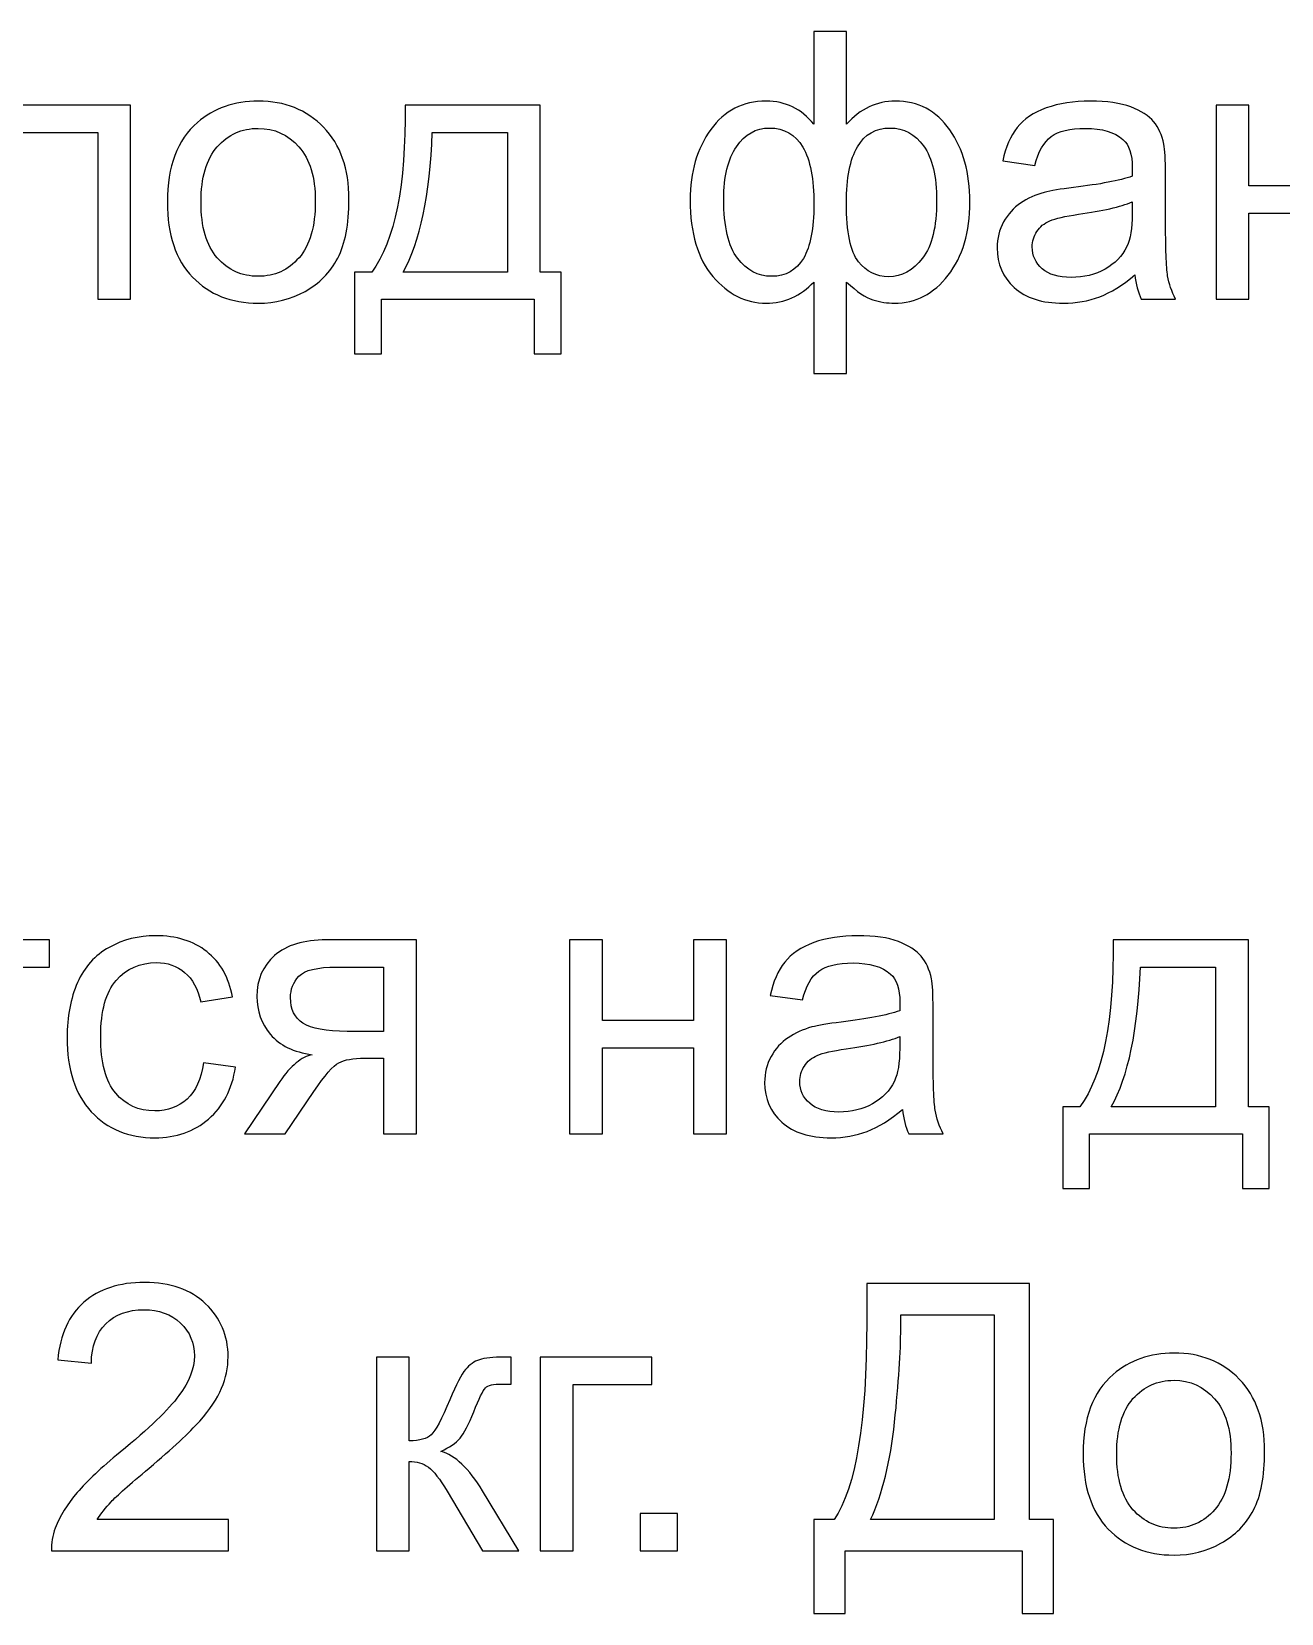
# Model space of a CAD drawing. Header units: centimetres. Extents: x 259 to 610, y 357 to 1252.
# Drawn here: x 322.54 to 334.34, y 1016.9 to 1031.84 of the extents above; entities that cross this region are included whole.
import ezdxf

# ---------------------------------------------------------------- set-up
doc = ezdxf.new("R2010")
doc.units = ezdxf.units.CM
doc.header["$MEASUREMENT"] = 0
doc.layers.add('layer 1', color=7, linetype='Continuous')

msp = doc.modelspace()

# ---------------------------------------------------------------- linework, layer by layer
at = {"layer": 'layer 1', "color": 250}
for points, knots in [([(329.92309, 1031.83703), (329.92309, 1031.83703), (330.23353, 1031.83703), (330.23353, 1031.83703), (330.23353, 1031.83703), (330.23353, 1031.83703), (330.23353, 1030.96215), (330.23353, 1030.96215), (330.23353, 1030.96215), (330.29762, 1031.03564), (330.36818, 1031.09032), (330.4452, 1031.12678), (330.4452, 1031.12678), (330.52163, 1031.16264), (330.60454, 1031.18087), (330.69273, 1031.18087), (330.69273, 1031.18087), (330.9091, 1031.18087), (331.08079, 1031.09032), (331.20779, 1030.90982), (331.20779, 1030.90982), (331.3342, 1030.72931), (331.3977, 1030.50236), (331.3977, 1030.22837), (331.3977, 1030.22837), (331.3977, 1029.94262), (331.32949, 1029.71214), (331.19309, 1029.53634), (331.19309, 1029.53634), (331.05668, 1029.36054), (330.88676, 1029.27234), (330.68391, 1029.27234), (330.68391, 1029.27234), (330.61747, 1029.27234), (330.54986, 1029.28293), (330.48106, 1029.30351), (330.48106, 1029.30351), (330.41227, 1029.32409), (330.32996, 1029.38053), (330.23353, 1029.47225), (330.23353, 1029.47225), (330.23353, 1029.47225), (330.23353, 1028.60912), (330.23353, 1028.60912), (330.23353, 1028.60912), (330.23353, 1028.60912), (329.92309, 1028.60912), (329.92309, 1028.60912), (329.92309, 1028.60912), (329.92309, 1028.60912), (329.92309, 1029.47225), (329.92309, 1029.47225), (329.92309, 1029.47225), (329.86135, 1029.40581), (329.79256, 1029.35584), (329.7173, 1029.32232), (329.7173, 1029.32232), (329.64204, 1029.28881), (329.5609, 1029.27234), (329.4733, 1029.27234), (329.4733, 1029.27234), (329.28162, 1029.27234), (329.11405, 1029.35642), (328.97059, 1029.52399), (328.97059, 1029.52399), (328.82713, 1029.69215), (328.7554, 1029.93263), (328.7554, 1030.24542), (328.7554, 1030.24542), (328.7554, 1030.51059), (328.82007, 1030.73225), (328.95001, 1030.91158), (328.95001, 1030.91158), (329.07995, 1031.09091), (329.25399, 1031.18087), (329.4733, 1031.18087), (329.4733, 1031.18087), (329.56561, 1031.18087), (329.64851, 1031.16264), (329.72318, 1031.12678), (329.72318, 1031.12678), (329.79785, 1031.09032), (329.86429, 1031.03564), (329.92309, 1030.96215), (329.92309, 1030.96215), (329.92309, 1030.96215), (329.92309, 1031.83703), (329.92309, 1031.83703)], [0, 0, 0, 0, 0.04347826, 0.04347826, 0.04347826, 0.04347826, 0.08695652, 0.08695652, 0.08695652, 0.08695652, 0.13043478, 0.13043478, 0.13043478, 0.13043478, 0.17391304, 0.17391304, 0.17391304, 0.17391304, 0.2173913, 0.2173913, 0.2173913, 0.2173913, 0.26086957, 0.26086957, 0.26086957, 0.26086957, 0.30434783, 0.30434783, 0.30434783, 0.30434783, 0.34782609, 0.34782609, 0.34782609, 0.34782609, 0.39130435, 0.39130435, 0.39130435, 0.39130435, 0.43478261, 0.43478261, 0.43478261, 0.43478261, 0.47826087, 0.47826087, 0.47826087, 0.47826087, 0.52173913, 0.52173913, 0.52173913, 0.52173913, 0.56521739, 0.56521739, 0.56521739, 0.56521739, 0.60869565, 0.60869565, 0.60869565, 0.60869565, 0.65217391, 0.65217391, 0.65217391, 0.65217391, 0.69565217, 0.69565217, 0.69565217, 0.69565217, 0.73913043, 0.73913043, 0.73913043, 0.73913043, 0.7826087, 0.7826087, 0.7826087, 0.7826087, 0.82608696, 0.82608696, 0.82608696, 0.82608696, 0.86956522, 0.86956522, 0.86956522, 0.86956522, 0.91304348, 0.91304348, 0.91304348, 0.91304348, 1, 1, 1, 1]), ([(322.02441, 1031.14206), (322.02441, 1031.14206), (323.4708, 1031.14206), (323.4708, 1031.14206), (323.4708, 1031.14206), (323.4708, 1031.14206), (323.4708, 1029.31115), (323.4708, 1029.31115), (323.4708, 1029.31115), (323.4708, 1029.31115), (323.16035, 1029.31115), (323.16035, 1029.31115), (323.16035, 1029.31115), (323.16035, 1029.31115), (323.16035, 1030.88454), (323.16035, 1030.88454), (323.16035, 1030.88454), (323.16035, 1030.88454), (322.33486, 1030.88454), (322.33486, 1030.88454), (322.33486, 1030.88454), (322.33486, 1030.88454), (322.33486, 1029.31115), (322.33486, 1029.31115), (322.33486, 1029.31115), (322.33486, 1029.31115), (322.02441, 1029.31115), (322.02441, 1029.31115), (322.02441, 1029.31115), (322.02441, 1029.31115), (322.02441, 1031.14206), (322.02441, 1031.14206)], [0, 0, 0, 0, 0.11111111, 0.11111111, 0.11111111, 0.11111111, 0.22222222, 0.22222222, 0.22222222, 0.22222222, 0.33333333, 0.33333333, 0.33333333, 0.33333333, 0.44444444, 0.44444444, 0.44444444, 0.44444444, 0.55555556, 0.55555556, 0.55555556, 0.55555556, 0.66666667, 0.66666667, 0.66666667, 0.66666667, 0.77777778, 0.77777778, 0.77777778, 0.77777778, 1, 1, 1, 1]), ([(323.81829, 1030.22661), (323.81829, 1030.56468), (323.91236, 1030.81516), (324.1011, 1030.97802), (324.1011, 1030.97802), (324.25808, 1031.11325), (324.45035, 1031.18087), (324.67671, 1031.18087), (324.67671, 1031.18087), (324.92777, 1031.18087), (325.13356, 1031.09855), (325.29348, 1030.93392), (325.29348, 1030.93392), (325.45282, 1030.76988), (325.53278, 1030.54234), (325.53278, 1030.25248), (325.53278, 1030.25248), (325.53278, 1030.01729), (325.4975, 1029.83267), (325.42695, 1029.69803), (325.42695, 1029.69803), (325.35639, 1029.56339), (325.2535, 1029.45873), (325.11827, 1029.38406), (325.11827, 1029.38406), (324.98363, 1029.30939), (324.83605, 1029.27234), (324.67671, 1029.27234), (324.67671, 1029.27234), (324.42036, 1029.27234), (324.2134, 1029.35407), (324.05523, 1029.51811), (324.05523, 1029.51811), (323.89707, 1029.68215), (323.81829, 1029.91851), (323.81829, 1030.22661)], [0, 0, 0, 0, 0.1, 0.1, 0.1, 0.1, 0.2, 0.2, 0.2, 0.2, 0.3, 0.3, 0.3, 0.3, 0.4, 0.4, 0.4, 0.4, 0.5, 0.5, 0.5, 0.5, 0.6, 0.6, 0.6, 0.6, 0.7, 0.7, 0.7, 0.7, 0.8, 0.8, 0.8, 0.8, 1, 1, 1, 1]), ([(326.06254, 1031.14206), (326.06254, 1031.14206), (327.33959, 1031.14206), (327.33959, 1031.14206), (327.33959, 1031.14206), (327.33959, 1031.14206), (327.33959, 1029.56515), (327.33959, 1029.56515), (327.33959, 1029.56515), (327.33959, 1029.56515), (327.53715, 1029.56515), (327.53715, 1029.56515), (327.53715, 1029.56515), (327.53715, 1029.56515), (327.53715, 1028.79257), (327.53715, 1028.79257), (327.53715, 1028.79257), (327.53715, 1028.79257), (327.28315, 1028.79257), (327.28315, 1028.79257), (327.28315, 1028.79257), (327.28315, 1028.79257), (327.28315, 1029.31115), (327.28315, 1029.31115), (327.28315, 1029.31115), (327.28315, 1029.31115), (325.84029, 1029.31115), (325.84029, 1029.31115), (325.84029, 1029.31115), (325.84029, 1029.31115), (325.84029, 1028.79257), (325.84029, 1028.79257), (325.84029, 1028.79257), (325.84029, 1028.79257), (325.58629, 1028.79257), (325.58629, 1028.79257), (325.58629, 1028.79257), (325.58629, 1028.79257), (325.58629, 1029.56515), (325.58629, 1029.56515), (325.58629, 1029.56515), (325.58629, 1029.56515), (325.74857, 1029.56515), (325.74857, 1029.56515), (325.74857, 1029.56515), (325.96729, 1029.86207), (326.07195, 1030.38771), (326.06254, 1031.14206)], [0, 0, 0, 0, 0.07692308, 0.07692308, 0.07692308, 0.07692308, 0.15384615, 0.15384615, 0.15384615, 0.15384615, 0.23076923, 0.23076923, 0.23076923, 0.23076923, 0.30769231, 0.30769231, 0.30769231, 0.30769231, 0.38461538, 0.38461538, 0.38461538, 0.38461538, 0.46153846, 0.46153846, 0.46153846, 0.46153846, 0.53846154, 0.53846154, 0.53846154, 0.53846154, 0.61538462, 0.61538462, 0.61538462, 0.61538462, 0.69230769, 0.69230769, 0.69230769, 0.69230769, 0.76923077, 0.76923077, 0.76923077, 0.76923077, 0.84615385, 0.84615385, 0.84615385, 0.84615385, 1, 1, 1, 1]), ([(332.95639, 1029.54046), (332.84115, 1029.44227), (332.73002, 1029.37347), (332.6236, 1029.3329), (332.6236, 1029.3329), (332.51718, 1029.29234), (332.40311, 1029.27234), (332.28082, 1029.27234), (332.28082, 1029.27234), (332.07974, 1029.27234), (331.9251, 1029.32115), (331.81692, 1029.41933), (331.81692, 1029.41933), (331.70873, 1029.51694), (331.65464, 1029.64217), (331.65464, 1029.79445), (331.65464, 1029.79445), (331.65464, 1029.88382), (331.67522, 1029.96555), (331.71579, 1030.03963), (331.71579, 1030.03963), (331.75695, 1030.11372), (331.81045, 1030.17251), (331.8763, 1030.2172), (331.8763, 1030.2172), (331.94274, 1030.26188), (332.01682, 1030.29599), (332.09973, 1030.31892), (332.09973, 1030.31892), (332.16087, 1030.33479), (332.25318, 1030.35008), (332.37607, 1030.36537), (332.37607, 1030.36537), (332.62654, 1030.39476), (332.81175, 1030.43063), (332.92993, 1030.47179), (332.92993, 1030.47179), (332.9311, 1030.51412), (332.93169, 1030.54117), (332.93169, 1030.55234), (332.93169, 1030.55234), (332.93169, 1030.67816), (332.90229, 1030.76694), (332.8435, 1030.81868), (332.8435, 1030.81868), (332.76412, 1030.88865), (332.64594, 1030.92334), (332.48955, 1030.92334), (332.48955, 1030.92334), (332.34314, 1030.92334), (332.23496, 1030.89747), (332.16558, 1030.84632), (332.16558, 1030.84632), (332.09561, 1030.79517), (332.04446, 1030.70462), (332.01094, 1030.57409), (332.01094, 1030.57409), (332.01094, 1030.57409), (331.70756, 1030.61642), (331.70756, 1030.61642), (331.70756, 1030.61642), (331.73519, 1030.74636), (331.78046, 1030.85161), (331.84396, 1030.93157), (331.84396, 1030.93157), (331.90746, 1031.01154), (331.99919, 1031.07268), (332.11913, 1031.11619), (332.11913, 1031.11619), (332.23849, 1031.15911), (332.37783, 1031.18087), (332.53541, 1031.18087), (332.53541, 1031.18087), (332.6918, 1031.18087), (332.81939, 1031.16264), (332.91758, 1031.1256), (332.91758, 1031.1256), (333.01518, 1031.08856), (333.0875, 1031.0427), (333.13336, 1030.98684), (333.13336, 1030.98684), (333.17922, 1030.93098), (333.21156, 1030.86043), (333.23038, 1030.77517), (333.23038, 1030.77517), (333.24037, 1030.72226), (333.24566, 1030.62701), (333.24566, 1030.49001), (333.24566, 1030.49001), (333.24566, 1030.49001), (333.24566, 1030.07844), (333.24566, 1030.07844), (333.24566, 1030.07844), (333.24566, 1029.79093), (333.25213, 1029.60925), (333.26507, 1029.53222), (333.26507, 1029.53222), (333.27741, 1029.4552), (333.30328, 1029.38171), (333.34091, 1029.31115), (333.34091, 1029.31115), (333.34091, 1029.31115), (333.01636, 1029.31115), (333.01636, 1029.31115), (333.01636, 1029.31115), (332.9852, 1029.37641), (332.96521, 1029.45285), (332.95639, 1029.54046)], [0, 0, 0, 0, 0.03571429, 0.03571429, 0.03571429, 0.03571429, 0.07142857, 0.07142857, 0.07142857, 0.07142857, 0.10714286, 0.10714286, 0.10714286, 0.10714286, 0.14285714, 0.14285714, 0.14285714, 0.14285714, 0.17857143, 0.17857143, 0.17857143, 0.17857143, 0.21428571, 0.21428571, 0.21428571, 0.21428571, 0.25, 0.25, 0.25, 0.25, 0.28571429, 0.28571429, 0.28571429, 0.28571429, 0.32142857, 0.32142857, 0.32142857, 0.32142857, 0.35714286, 0.35714286, 0.35714286, 0.35714286, 0.39285714, 0.39285714, 0.39285714, 0.39285714, 0.42857143, 0.42857143, 0.42857143, 0.42857143, 0.46428571, 0.46428571, 0.46428571, 0.46428571, 0.5, 0.5, 0.5, 0.5, 0.53571429, 0.53571429, 0.53571429, 0.53571429, 0.57142857, 0.57142857, 0.57142857, 0.57142857, 0.60714286, 0.60714286, 0.60714286, 0.60714286, 0.64285714, 0.64285714, 0.64285714, 0.64285714, 0.67857143, 0.67857143, 0.67857143, 0.67857143, 0.71428571, 0.71428571, 0.71428571, 0.71428571, 0.75, 0.75, 0.75, 0.75, 0.78571429, 0.78571429, 0.78571429, 0.78571429, 0.82142857, 0.82142857, 0.82142857, 0.82142857, 0.85714286, 0.85714286, 0.85714286, 0.85714286, 0.89285714, 0.89285714, 0.89285714, 0.89285714, 0.92857143, 0.92857143, 0.92857143, 0.92857143, 1, 1, 1, 1]), ([(333.7225, 1031.14206), (333.7225, 1031.14206), (334.03295, 1031.14206), (334.03295, 1031.14206), (334.03295, 1031.14206), (334.03295, 1031.14206), (334.03295, 1030.38006), (334.03295, 1030.38006), (334.03295, 1030.38006), (334.03295, 1030.38006), (334.89372, 1030.38006), (334.89372, 1030.38006), (334.89372, 1030.38006), (334.89372, 1030.38006), (334.89372, 1031.14206), (334.89372, 1031.14206), (334.89372, 1031.14206), (334.89372, 1031.14206), (335.20417, 1031.14206), (335.20417, 1031.14206), (335.20417, 1031.14206), (335.20417, 1031.14206), (335.20417, 1029.31115), (335.20417, 1029.31115), (335.20417, 1029.31115), (335.20417, 1029.31115), (334.89372, 1029.31115), (334.89372, 1029.31115), (334.89372, 1029.31115), (334.89372, 1029.31115), (334.89372, 1030.12254), (334.89372, 1030.12254), (334.89372, 1030.12254), (334.89372, 1030.12254), (334.03295, 1030.12254), (334.03295, 1030.12254), (334.03295, 1030.12254), (334.03295, 1030.12254), (334.03295, 1029.31115), (334.03295, 1029.31115), (334.03295, 1029.31115), (334.03295, 1029.31115), (333.7225, 1029.31115), (333.7225, 1029.31115), (333.7225, 1029.31115), (333.7225, 1029.31115), (333.7225, 1031.14206), (333.7225, 1031.14206)], [0, 0, 0, 0, 0.07692308, 0.07692308, 0.07692308, 0.07692308, 0.15384615, 0.15384615, 0.15384615, 0.15384615, 0.23076923, 0.23076923, 0.23076923, 0.23076923, 0.30769231, 0.30769231, 0.30769231, 0.30769231, 0.38461538, 0.38461538, 0.38461538, 0.38461538, 0.46153846, 0.46153846, 0.46153846, 0.46153846, 0.53846154, 0.53846154, 0.53846154, 0.53846154, 0.61538462, 0.61538462, 0.61538462, 0.61538462, 0.69230769, 0.69230769, 0.69230769, 0.69230769, 0.76923077, 0.76923077, 0.76923077, 0.76923077, 0.84615385, 0.84615385, 0.84615385, 0.84615385, 1, 1, 1, 1]), ([(324.13579, 1030.22602), (324.13579, 1029.99201), (324.18694, 1029.8168), (324.28924, 1029.70097), (324.28924, 1029.70097), (324.39214, 1029.58455), (324.5209, 1029.52634), (324.67671, 1029.52634), (324.67671, 1029.52634), (324.83076, 1029.52634), (324.95893, 1029.58455), (325.06183, 1029.70156), (325.06183, 1029.70156), (325.16413, 1029.81856), (325.21528, 1029.99671), (325.21528, 1030.23601), (325.21528, 1030.23601), (325.21528, 1030.46179), (325.16354, 1030.63289), (325.06065, 1030.74872), (325.06065, 1030.74872), (324.95776, 1030.86513), (324.82958, 1030.92334), (324.67671, 1030.92334), (324.67671, 1030.92334), (324.5209, 1030.92334), (324.39214, 1030.86572), (324.28924, 1030.74989), (324.28924, 1030.74989), (324.18694, 1030.63406), (324.13579, 1030.45944), (324.13579, 1030.22602)], [0, 0, 0, 0, 0.11111111, 0.11111111, 0.11111111, 0.11111111, 0.22222222, 0.22222222, 0.22222222, 0.22222222, 0.33333333, 0.33333333, 0.33333333, 0.33333333, 0.44444444, 0.44444444, 0.44444444, 0.44444444, 0.55555556, 0.55555556, 0.55555556, 0.55555556, 0.66666667, 0.66666667, 0.66666667, 0.66666667, 0.77777778, 0.77777778, 0.77777778, 0.77777778, 1, 1, 1, 1]), ([(329.0729, 1030.25424), (329.0729, 1029.99613), (329.11641, 1029.81033), (329.20284, 1029.69685), (329.20284, 1029.69685), (329.28927, 1029.58338), (329.39628, 1029.52634), (329.52445, 1029.52634), (329.52445, 1029.52634), (329.65851, 1029.52634), (329.75905, 1029.58279), (329.82549, 1029.69568), (329.82549, 1029.69568), (329.89134, 1029.80857), (329.92485, 1029.97849), (329.92485, 1030.20426), (329.92485, 1030.20426), (329.92485, 1030.44533), (329.89016, 1030.62583), (329.8202, 1030.74636), (329.8202, 1030.74636), (329.75023, 1030.8669), (329.64498, 1030.92687), (329.50387, 1030.92687), (329.50387, 1030.92687), (329.37687, 1030.92687), (329.27339, 1030.86807), (329.19284, 1030.75048), (329.19284, 1030.75048), (329.11288, 1030.63289), (329.0729, 1030.46767), (329.0729, 1030.25424)], [0, 0, 0, 0, 0.11111111, 0.11111111, 0.11111111, 0.11111111, 0.22222222, 0.22222222, 0.22222222, 0.22222222, 0.33333333, 0.33333333, 0.33333333, 0.33333333, 0.44444444, 0.44444444, 0.44444444, 0.44444444, 0.55555556, 0.55555556, 0.55555556, 0.55555556, 0.66666667, 0.66666667, 0.66666667, 0.66666667, 0.77777778, 0.77777778, 0.77777778, 0.77777778, 1, 1, 1, 1]), ([(330.23177, 1030.21896), (330.23177, 1029.9438), (330.2694, 1029.75918), (330.34525, 1029.66451), (330.34525, 1029.66451), (330.4205, 1029.56985), (330.51517, 1029.52282), (330.62864, 1029.52282), (330.62864, 1029.52282), (330.75447, 1029.52282), (330.86206, 1029.58102), (330.95085, 1029.69744), (330.95085, 1029.69744), (331.03963, 1029.81327), (331.08373, 1029.99436), (331.08373, 1030.23954), (331.08373, 1030.23954), (331.08373, 1030.47061), (331.04257, 1030.64347), (330.96084, 1030.75695), (330.96084, 1030.75695), (330.87912, 1030.87042), (330.77387, 1030.92687), (330.64569, 1030.92687), (330.64569, 1030.92687), (330.50811, 1030.92687), (330.40522, 1030.86807), (330.33584, 1030.74989), (330.33584, 1030.74989), (330.26646, 1030.63171), (330.23177, 1030.45474), (330.23177, 1030.21896)], [0, 0, 0, 0, 0.11111111, 0.11111111, 0.11111111, 0.11111111, 0.22222222, 0.22222222, 0.22222222, 0.22222222, 0.33333333, 0.33333333, 0.33333333, 0.33333333, 0.44444444, 0.44444444, 0.44444444, 0.44444444, 0.55555556, 0.55555556, 0.55555556, 0.55555556, 0.66666667, 0.66666667, 0.66666667, 0.66666667, 0.77777778, 0.77777778, 0.77777778, 0.77777778, 1, 1, 1, 1]), ([(326.32007, 1030.88454), (326.29714, 1030.29011), (326.20541, 1029.85031), (326.0449, 1029.56515), (326.0449, 1029.56515), (326.0449, 1029.56515), (327.02915, 1029.56515), (327.02915, 1029.56515), (327.02915, 1029.56515), (327.02915, 1029.56515), (327.02915, 1030.88454), (327.02915, 1030.88454), (327.02915, 1030.88454), (327.02915, 1030.88454), (326.32007, 1030.88454), (326.32007, 1030.88454)], [0, 0, 0, 0, 0.2, 0.2, 0.2, 0.2, 0.4, 0.4, 0.4, 0.4, 0.6, 0.6, 0.6, 0.6, 1, 1, 1, 1]), ([(332.93169, 1030.22837), (332.8188, 1030.18251), (332.64947, 1030.1437), (332.42369, 1030.11195), (332.42369, 1030.11195), (332.29552, 1030.09373), (332.20497, 1030.07315), (332.15206, 1030.05022), (332.15206, 1030.05022), (332.09914, 1030.02729), (332.05857, 1029.99377), (332.02976, 1029.95026), (332.02976, 1029.95026), (332.00095, 1029.90617), (331.98625, 1029.85737), (331.98625, 1029.80327), (331.98625, 1029.80327), (331.98625, 1029.72155), (332.01741, 1029.65276), (332.08032, 1029.59808), (332.08032, 1029.59808), (332.14324, 1029.54339), (332.23496, 1029.51576), (332.35549, 1029.51576), (332.35549, 1029.51576), (332.47485, 1029.51576), (332.58127, 1029.54163), (332.67475, 1029.59396), (332.67475, 1029.59396), (332.76765, 1029.6457), (332.83644, 1029.71684), (332.87995, 1029.8068), (332.87995, 1029.8068), (332.91347, 1029.87677), (332.92993, 1029.97966), (332.92993, 1030.11548), (332.92993, 1030.11548), (332.92993, 1030.11548), (332.93169, 1030.22837), (332.93169, 1030.22837)], [0, 0, 0, 0, 0.09090909, 0.09090909, 0.09090909, 0.09090909, 0.18181818, 0.18181818, 0.18181818, 0.18181818, 0.27272727, 0.27272727, 0.27272727, 0.27272727, 0.36363636, 0.36363636, 0.36363636, 0.36363636, 0.45454545, 0.45454545, 0.45454545, 0.45454545, 0.54545455, 0.54545455, 0.54545455, 0.54545455, 0.63636364, 0.63636364, 0.63636364, 0.63636364, 0.72727273, 0.72727273, 0.72727273, 0.72727273, 0.81818182, 0.81818182, 0.81818182, 0.81818182, 1, 1, 1, 1]), ([(324.15872, 1022.09921), (324.15872, 1022.09921), (324.46211, 1022.05687), (324.46211, 1022.05687), (324.46211, 1022.05687), (324.42859, 1021.84815), (324.34392, 1021.68528), (324.20693, 1021.5671), (324.20693, 1021.5671), (324.06993, 1021.44892), (323.90119, 1021.39012), (323.70187, 1021.39012), (323.70187, 1021.39012), (323.45199, 1021.39012), (323.2509, 1021.47185), (323.09921, 1021.6353), (323.09921, 1021.6353), (322.94693, 1021.79876), (322.87108, 1022.03277), (322.87108, 1022.33733), (322.87108, 1022.33733), (322.87108, 1022.53489), (322.90401, 1022.70716), (322.96927, 1022.85532), (322.96927, 1022.85532), (323.03453, 1023.0029), (323.1339, 1023.11403), (323.26795, 1023.18752), (323.26795, 1023.18752), (323.40142, 1023.26161), (323.54665, 1023.29865), (323.70422, 1023.29865), (323.70422, 1023.29865), (323.90237, 1023.29865), (324.06523, 1023.24867), (324.19105, 1023.14813), (324.19105, 1023.14813), (324.31747, 1023.04759), (324.39861, 1022.90471), (324.43388, 1022.72009), (324.43388, 1022.72009), (324.43388, 1022.72009), (324.13402, 1022.67423), (324.13402, 1022.67423), (324.13402, 1022.67423), (324.10521, 1022.79712), (324.05465, 1022.88943), (323.98115, 1022.95175), (323.98115, 1022.95175), (323.90825, 1023.01349), (323.82005, 1023.04465), (323.71657, 1023.04465), (323.71657, 1023.04465), (323.56017, 1023.04465), (323.43317, 1022.98879), (323.33498, 1022.87708), (323.33498, 1022.87708), (323.23738, 1022.76478), (323.18858, 1022.58839), (323.18858, 1022.34615), (323.18858, 1022.34615), (323.18858, 1022.10038), (323.23562, 1021.92223), (323.32969, 1021.81111), (323.32969, 1021.81111), (323.42435, 1021.69998), (323.54724, 1021.64412), (323.69834, 1021.64412), (323.69834, 1021.64412), (323.82064, 1021.64412), (323.92236, 1021.68117), (324.00349, 1021.75584), (324.00349, 1021.75584), (324.08522, 1021.82992), (324.13696, 1021.94457), (324.15872, 1022.09921)], [0, 0, 0, 0, 0.05, 0.05, 0.05, 0.05, 0.1, 0.1, 0.1, 0.1, 0.15, 0.15, 0.15, 0.15, 0.2, 0.2, 0.2, 0.2, 0.25, 0.25, 0.25, 0.25, 0.3, 0.3, 0.3, 0.3, 0.35, 0.35, 0.35, 0.35, 0.4, 0.4, 0.4, 0.4, 0.45, 0.45, 0.45, 0.45, 0.5, 0.5, 0.5, 0.5, 0.55, 0.55, 0.55, 0.55, 0.6, 0.6, 0.6, 0.6, 0.65, 0.65, 0.65, 0.65, 0.7, 0.7, 0.7, 0.7, 0.75, 0.75, 0.75, 0.75, 0.8, 0.8, 0.8, 0.8, 0.85, 0.85, 0.85, 0.85, 0.9, 0.9, 0.9, 0.9, 1, 1, 1, 1]), ([(330.76094, 1021.65824), (330.6457, 1021.56005), (330.53457, 1021.49125), (330.42815, 1021.45068), (330.42815, 1021.45068), (330.32173, 1021.41012), (330.20766, 1021.39012), (330.08537, 1021.39012), (330.08537, 1021.39012), (329.88429, 1021.39012), (329.72965, 1021.43893), (329.62147, 1021.53711), (329.62147, 1021.53711), (329.51328, 1021.63472), (329.45919, 1021.75995), (329.45919, 1021.91223), (329.45919, 1021.91223), (329.45919, 1022.0016), (329.47977, 1022.08333), (329.52034, 1022.15741), (329.52034, 1022.15741), (329.5615, 1022.2315), (329.615, 1022.29029), (329.68085, 1022.33498), (329.68085, 1022.33498), (329.74729, 1022.37966), (329.82137, 1022.41377), (329.90428, 1022.4367), (329.90428, 1022.4367), (329.96542, 1022.45257), (330.05773, 1022.46786), (330.18062, 1022.48315), (330.18062, 1022.48315), (330.43109, 1022.51254), (330.6163, 1022.54841), (330.73448, 1022.58957), (330.73448, 1022.58957), (330.73565, 1022.6319), (330.73624, 1022.65895), (330.73624, 1022.67012), (330.73624, 1022.67012), (330.73624, 1022.79594), (330.70684, 1022.88472), (330.64805, 1022.93646), (330.64805, 1022.93646), (330.56867, 1023.00643), (330.45049, 1023.04112), (330.2941, 1023.04112), (330.2941, 1023.04112), (330.14769, 1023.04112), (330.03951, 1023.01525), (329.97013, 1022.9641), (329.97013, 1022.9641), (329.90016, 1022.91295), (329.84901, 1022.8224), (329.81549, 1022.69187), (329.81549, 1022.69187), (329.81549, 1022.69187), (329.51211, 1022.7342), (329.51211, 1022.7342), (329.51211, 1022.7342), (329.53974, 1022.86414), (329.58501, 1022.96939), (329.64851, 1023.04935), (329.64851, 1023.04935), (329.71201, 1023.12932), (329.80374, 1023.19046), (329.92368, 1023.23397), (329.92368, 1023.23397), (330.04304, 1023.27689), (330.18238, 1023.29865), (330.33996, 1023.29865), (330.33996, 1023.29865), (330.49635, 1023.29865), (330.62394, 1023.28042), (330.72213, 1023.24338), (330.72213, 1023.24338), (330.81973, 1023.20634), (330.89205, 1023.16048), (330.93791, 1023.10462), (330.93791, 1023.10462), (330.98377, 1023.04876), (331.01611, 1022.97821), (331.03493, 1022.89295), (331.03493, 1022.89295), (331.04492, 1022.84004), (331.05021, 1022.74479), (331.05021, 1022.60779), (331.05021, 1022.60779), (331.05021, 1022.60779), (331.05021, 1022.19622), (331.05021, 1022.19622), (331.05021, 1022.19622), (331.05021, 1021.90871), (331.05668, 1021.72703), (331.06962, 1021.65), (331.06962, 1021.65), (331.08196, 1021.57298), (331.10783, 1021.49949), (331.14546, 1021.42893), (331.14546, 1021.42893), (331.14546, 1021.42893), (330.82091, 1021.42893), (330.82091, 1021.42893), (330.82091, 1021.42893), (330.78975, 1021.49419), (330.76976, 1021.57063), (330.76094, 1021.65824)], [0, 0, 0, 0, 0.03571429, 0.03571429, 0.03571429, 0.03571429, 0.07142857, 0.07142857, 0.07142857, 0.07142857, 0.10714286, 0.10714286, 0.10714286, 0.10714286, 0.14285714, 0.14285714, 0.14285714, 0.14285714, 0.17857143, 0.17857143, 0.17857143, 0.17857143, 0.21428571, 0.21428571, 0.21428571, 0.21428571, 0.25, 0.25, 0.25, 0.25, 0.28571429, 0.28571429, 0.28571429, 0.28571429, 0.32142857, 0.32142857, 0.32142857, 0.32142857, 0.35714286, 0.35714286, 0.35714286, 0.35714286, 0.39285714, 0.39285714, 0.39285714, 0.39285714, 0.42857143, 0.42857143, 0.42857143, 0.42857143, 0.46428571, 0.46428571, 0.46428571, 0.46428571, 0.5, 0.5, 0.5, 0.5, 0.53571429, 0.53571429, 0.53571429, 0.53571429, 0.57142857, 0.57142857, 0.57142857, 0.57142857, 0.60714286, 0.60714286, 0.60714286, 0.60714286, 0.64285714, 0.64285714, 0.64285714, 0.64285714, 0.67857143, 0.67857143, 0.67857143, 0.67857143, 0.71428571, 0.71428571, 0.71428571, 0.71428571, 0.75, 0.75, 0.75, 0.75, 0.78571429, 0.78571429, 0.78571429, 0.78571429, 0.82142857, 0.82142857, 0.82142857, 0.82142857, 0.85714286, 0.85714286, 0.85714286, 0.85714286, 0.89285714, 0.89285714, 0.89285714, 0.89285714, 0.92857143, 0.92857143, 0.92857143, 0.92857143, 1, 1, 1, 1]), ([(321.2242, 1023.25984), (321.2242, 1023.25984), (322.70586, 1023.25984), (322.70586, 1023.25984), (322.70586, 1023.25984), (322.70586, 1023.25984), (322.70586, 1023.00232), (322.70586, 1023.00232), (322.70586, 1023.00232), (322.70586, 1023.00232), (322.12025, 1023.00232), (322.12025, 1023.00232), (322.12025, 1023.00232), (322.12025, 1023.00232), (322.12025, 1021.42893), (322.12025, 1021.42893), (322.12025, 1021.42893), (322.12025, 1021.42893), (321.80981, 1021.42893), (321.80981, 1021.42893), (321.80981, 1021.42893), (321.80981, 1021.42893), (321.80981, 1023.00232), (321.80981, 1023.00232), (321.80981, 1023.00232), (321.80981, 1023.00232), (321.2242, 1023.00232), (321.2242, 1023.00232), (321.2242, 1023.00232), (321.2242, 1023.00232), (321.2242, 1023.25984), (321.2242, 1023.25984)], [0, 0, 0, 0, 0.11111111, 0.11111111, 0.11111111, 0.11111111, 0.22222222, 0.22222222, 0.22222222, 0.22222222, 0.33333333, 0.33333333, 0.33333333, 0.33333333, 0.44444444, 0.44444444, 0.44444444, 0.44444444, 0.55555556, 0.55555556, 0.55555556, 0.55555556, 0.66666667, 0.66666667, 0.66666667, 0.66666667, 0.77777778, 0.77777778, 0.77777778, 0.77777778, 1, 1, 1, 1]), ([(326.16954, 1023.25984), (326.16954, 1023.25984), (326.16954, 1021.42893), (326.16954, 1021.42893), (326.16954, 1021.42893), (326.16954, 1021.42893), (325.8591, 1021.42893), (325.8591, 1021.42893), (325.8591, 1021.42893), (325.8591, 1021.42893), (325.8591, 1022.14154), (325.8591, 1022.14154), (325.8591, 1022.14154), (325.8591, 1022.14154), (325.68036, 1022.14154), (325.68036, 1022.14154), (325.68036, 1022.14154), (325.57158, 1022.14154), (325.49045, 1022.12743), (325.43694, 1022.09862), (325.43694, 1022.09862), (325.38344, 1022.06981), (325.30524, 1021.97985), (325.20234, 1021.82757), (325.20234, 1021.82757), (325.20234, 1021.82757), (324.92953, 1021.42893), (324.92953, 1021.42893), (324.92953, 1021.42893), (324.92953, 1021.42893), (324.545, 1021.42893), (324.545, 1021.42893), (324.545, 1021.42893), (324.545, 1021.42893), (324.88014, 1021.92047), (324.88014, 1021.92047), (324.88014, 1021.92047), (324.98245, 1022.07098), (325.08475, 1022.15565), (325.18647, 1022.17505), (325.18647, 1022.17505), (325.00949, 1022.19916), (324.87779, 1022.26325), (324.79195, 1022.36673), (324.79195, 1022.36673), (324.7061, 1022.47021), (324.66318, 1022.58957), (324.66318, 1022.72421), (324.66318, 1022.72421), (324.66318, 1022.88355), (324.71904, 1023.01231), (324.83134, 1023.11109), (324.83134, 1023.11109), (324.94364, 1023.21045), (325.10651, 1023.25984), (325.31935, 1023.25984), (325.31935, 1023.25984), (325.31935, 1023.25984), (326.16954, 1023.25984), (326.16954, 1023.25984)], [0, 0, 0, 0, 0.0625, 0.0625, 0.0625, 0.0625, 0.125, 0.125, 0.125, 0.125, 0.1875, 0.1875, 0.1875, 0.1875, 0.25, 0.25, 0.25, 0.25, 0.3125, 0.3125, 0.3125, 0.3125, 0.375, 0.375, 0.375, 0.375, 0.4375, 0.4375, 0.4375, 0.4375, 0.5, 0.5, 0.5, 0.5, 0.5625, 0.5625, 0.5625, 0.5625, 0.625, 0.625, 0.625, 0.625, 0.6875, 0.6875, 0.6875, 0.6875, 0.75, 0.75, 0.75, 0.75, 0.8125, 0.8125, 0.8125, 0.8125, 0.875, 0.875, 0.875, 0.875, 1, 1, 1, 1]), ([(327.6171, 1023.25984), (327.6171, 1023.25984), (327.92755, 1023.25984), (327.92755, 1023.25984), (327.92755, 1023.25984), (327.92755, 1023.25984), (327.92755, 1022.49784), (327.92755, 1022.49784), (327.92755, 1022.49784), (327.92755, 1022.49784), (328.78832, 1022.49784), (328.78832, 1022.49784), (328.78832, 1022.49784), (328.78832, 1022.49784), (328.78832, 1023.25984), (328.78832, 1023.25984), (328.78832, 1023.25984), (328.78832, 1023.25984), (329.09877, 1023.25984), (329.09877, 1023.25984), (329.09877, 1023.25984), (329.09877, 1023.25984), (329.09877, 1021.42893), (329.09877, 1021.42893), (329.09877, 1021.42893), (329.09877, 1021.42893), (328.78832, 1021.42893), (328.78832, 1021.42893), (328.78832, 1021.42893), (328.78832, 1021.42893), (328.78832, 1022.24032), (328.78832, 1022.24032), (328.78832, 1022.24032), (328.78832, 1022.24032), (327.92755, 1022.24032), (327.92755, 1022.24032), (327.92755, 1022.24032), (327.92755, 1022.24032), (327.92755, 1021.42893), (327.92755, 1021.42893), (327.92755, 1021.42893), (327.92755, 1021.42893), (327.6171, 1021.42893), (327.6171, 1021.42893), (327.6171, 1021.42893), (327.6171, 1021.42893), (327.6171, 1023.25984), (327.6171, 1023.25984)], [0, 0, 0, 0, 0.07692308, 0.07692308, 0.07692308, 0.07692308, 0.15384615, 0.15384615, 0.15384615, 0.15384615, 0.23076923, 0.23076923, 0.23076923, 0.23076923, 0.30769231, 0.30769231, 0.30769231, 0.30769231, 0.38461538, 0.38461538, 0.38461538, 0.38461538, 0.46153846, 0.46153846, 0.46153846, 0.46153846, 0.53846154, 0.53846154, 0.53846154, 0.53846154, 0.61538462, 0.61538462, 0.61538462, 0.61538462, 0.69230769, 0.69230769, 0.69230769, 0.69230769, 0.76923077, 0.76923077, 0.76923077, 0.76923077, 0.84615385, 0.84615385, 0.84615385, 0.84615385, 1, 1, 1, 1]), ([(332.7506, 1023.25984), (332.7506, 1023.25984), (334.02765, 1023.25984), (334.02765, 1023.25984), (334.02765, 1023.25984), (334.02765, 1023.25984), (334.02765, 1021.68293), (334.02765, 1021.68293), (334.02765, 1021.68293), (334.02765, 1021.68293), (334.22521, 1021.68293), (334.22521, 1021.68293), (334.22521, 1021.68293), (334.22521, 1021.68293), (334.22521, 1020.91035), (334.22521, 1020.91035), (334.22521, 1020.91035), (334.22521, 1020.91035), (333.97121, 1020.91035), (333.97121, 1020.91035), (333.97121, 1020.91035), (333.97121, 1020.91035), (333.97121, 1021.42893), (333.97121, 1021.42893), (333.97121, 1021.42893), (333.97121, 1021.42893), (332.52835, 1021.42893), (332.52835, 1021.42893), (332.52835, 1021.42893), (332.52835, 1021.42893), (332.52835, 1020.91035), (332.52835, 1020.91035), (332.52835, 1020.91035), (332.52835, 1020.91035), (332.27435, 1020.91035), (332.27435, 1020.91035), (332.27435, 1020.91035), (332.27435, 1020.91035), (332.27435, 1021.68293), (332.27435, 1021.68293), (332.27435, 1021.68293), (332.27435, 1021.68293), (332.43663, 1021.68293), (332.43663, 1021.68293), (332.43663, 1021.68293), (332.65535, 1021.97985), (332.76001, 1022.50549), (332.7506, 1023.25984)], [0, 0, 0, 0, 0.07692308, 0.07692308, 0.07692308, 0.07692308, 0.15384615, 0.15384615, 0.15384615, 0.15384615, 0.23076923, 0.23076923, 0.23076923, 0.23076923, 0.30769231, 0.30769231, 0.30769231, 0.30769231, 0.38461538, 0.38461538, 0.38461538, 0.38461538, 0.46153846, 0.46153846, 0.46153846, 0.46153846, 0.53846154, 0.53846154, 0.53846154, 0.53846154, 0.61538462, 0.61538462, 0.61538462, 0.61538462, 0.69230769, 0.69230769, 0.69230769, 0.69230769, 0.76923077, 0.76923077, 0.76923077, 0.76923077, 0.84615385, 0.84615385, 0.84615385, 0.84615385, 1, 1, 1, 1]), ([(325.8591, 1023.00232), (325.8591, 1023.00232), (325.41813, 1023.00232), (325.41813, 1023.00232), (325.41813, 1023.00232), (325.23351, 1023.00232), (325.11415, 1022.97351), (325.06065, 1022.91589), (325.06065, 1022.91589), (325.00714, 1022.85826), (324.98068, 1022.79065), (324.98068, 1022.71363), (324.98068, 1022.71363), (324.98068, 1022.60427), (325.02008, 1022.52371), (325.09886, 1022.47256), (325.09886, 1022.47256), (325.17706, 1022.42141), (325.31641, 1022.39554), (325.51632, 1022.39554), (325.51632, 1022.39554), (325.51632, 1022.39554), (325.8591, 1022.39554), (325.8591, 1022.39554), (325.8591, 1022.39554), (325.8591, 1022.39554), (325.8591, 1023.00232), (325.8591, 1023.00232)], [0, 0, 0, 0, 0.125, 0.125, 0.125, 0.125, 0.25, 0.25, 0.25, 0.25, 0.375, 0.375, 0.375, 0.375, 0.5, 0.5, 0.5, 0.5, 0.625, 0.625, 0.625, 0.625, 0.75, 0.75, 0.75, 0.75, 1, 1, 1, 1]), ([(333.00813, 1023.00232), (332.9852, 1022.40789), (332.89347, 1021.96809), (332.73296, 1021.68293), (332.73296, 1021.68293), (332.73296, 1021.68293), (333.71721, 1021.68293), (333.71721, 1021.68293), (333.71721, 1021.68293), (333.71721, 1021.68293), (333.71721, 1023.00232), (333.71721, 1023.00232), (333.71721, 1023.00232), (333.71721, 1023.00232), (333.00813, 1023.00232), (333.00813, 1023.00232)], [0, 0, 0, 0, 0.2, 0.2, 0.2, 0.2, 0.4, 0.4, 0.4, 0.4, 0.6, 0.6, 0.6, 0.6, 1, 1, 1, 1]), ([(330.73624, 1022.34615), (330.62335, 1022.30029), (330.45402, 1022.26148), (330.22824, 1022.22973), (330.22824, 1022.22973), (330.10007, 1022.21151), (330.00952, 1022.19093), (329.95661, 1022.168), (329.95661, 1022.168), (329.90369, 1022.14507), (329.86312, 1022.11155), (329.83431, 1022.06804), (329.83431, 1022.06804), (329.8055, 1022.02395), (329.7908, 1021.97515), (329.7908, 1021.92105), (329.7908, 1021.92105), (329.7908, 1021.83933), (329.82196, 1021.77054), (329.88487, 1021.71586), (329.88487, 1021.71586), (329.94779, 1021.66117), (330.03951, 1021.63354), (330.16004, 1021.63354), (330.16004, 1021.63354), (330.2794, 1021.63354), (330.38582, 1021.65941), (330.4793, 1021.71174), (330.4793, 1021.71174), (330.5722, 1021.76348), (330.64099, 1021.83462), (330.6845, 1021.92458), (330.6845, 1021.92458), (330.71802, 1021.99455), (330.73448, 1022.09744), (330.73448, 1022.23326), (330.73448, 1022.23326), (330.73448, 1022.23326), (330.73624, 1022.34615), (330.73624, 1022.34615)], [0, 0, 0, 0, 0.09090909, 0.09090909, 0.09090909, 0.09090909, 0.18181818, 0.18181818, 0.18181818, 0.18181818, 0.27272727, 0.27272727, 0.27272727, 0.27272727, 0.36363636, 0.36363636, 0.36363636, 0.36363636, 0.45454545, 0.45454545, 0.45454545, 0.45454545, 0.54545455, 0.54545455, 0.54545455, 0.54545455, 0.63636364, 0.63636364, 0.63636364, 0.63636364, 0.72727273, 0.72727273, 0.72727273, 0.72727273, 0.81818182, 0.81818182, 0.81818182, 0.81818182, 1, 1, 1, 1]), ([(324.39506, 1017.78415), (324.39506, 1017.78415), (324.39506, 1017.48782), (324.39506, 1017.48782), (324.39506, 1017.48782), (324.39506, 1017.48782), (322.7229, 1017.48782), (322.7229, 1017.48782), (322.7229, 1017.48782), (322.72054, 1017.56249), (322.73289, 1017.63422), (322.75935, 1017.7036), (322.75935, 1017.7036), (322.80227, 1017.81708), (322.87106, 1017.92938), (322.96572, 1018.03933), (322.96572, 1018.03933), (323.06039, 1018.14928), (323.19562, 1018.27628), (323.37142, 1018.42033), (323.37142, 1018.42033), (323.64482, 1018.64552), (323.83062, 1018.82367), (323.92763, 1018.95537), (323.92763, 1018.95537), (324.02523, 1019.08708), (324.07403, 1019.21172), (324.07403, 1019.32932), (324.07403, 1019.32932), (324.07403, 1019.4522), (324.02993, 1019.55568), (323.94174, 1019.64035), (323.94174, 1019.64035), (323.85355, 1019.72443), (323.73831, 1019.76676), (323.59661, 1019.76676), (323.59661, 1019.76676), (323.44668, 1019.76676), (323.32673, 1019.72207), (323.23677, 1019.6327), (323.23677, 1019.6327), (323.14682, 1019.54392), (323.10154, 1019.42045), (323.10037, 1019.26229), (323.10037, 1019.26229), (323.10037, 1019.26229), (322.78287, 1019.29404), (322.78287, 1019.29404), (322.78287, 1019.29404), (322.80462, 1019.53157), (322.88694, 1019.71267), (323.02922, 1019.83731), (323.02922, 1019.83731), (323.1721, 1019.96196), (323.36319, 1020.02429), (323.60366, 1020.02429), (323.60366, 1020.02429), (323.8459, 1020.02429), (324.03817, 1019.95726), (324.17928, 1019.82262), (324.17928, 1019.82262), (324.32098, 1019.68797), (324.39153, 1019.52099), (324.39153, 1019.32226), (324.39153, 1019.32226), (324.39153, 1019.22113), (324.37095, 1019.12177), (324.32921, 1019.02416), (324.32921, 1019.02416), (324.28805, 1018.92597), (324.21926, 1018.82308), (324.12342, 1018.7149), (324.12342, 1018.7149), (324.02699, 1018.6073), (323.86766, 1018.45854), (323.64541, 1018.2704), (323.64541, 1018.2704), (323.45902, 1018.114), (323.33908, 1018.00817), (323.28616, 1017.95231), (323.28616, 1017.95231), (323.23325, 1017.89645), (323.18974, 1017.8406), (323.15505, 1017.78415), (323.15505, 1017.78415), (323.15505, 1017.78415), (324.39506, 1017.78415), (324.39506, 1017.78415)], [0, 0, 0, 0, 0.04347826, 0.04347826, 0.04347826, 0.04347826, 0.08695652, 0.08695652, 0.08695652, 0.08695652, 0.13043478, 0.13043478, 0.13043478, 0.13043478, 0.17391304, 0.17391304, 0.17391304, 0.17391304, 0.2173913, 0.2173913, 0.2173913, 0.2173913, 0.26086957, 0.26086957, 0.26086957, 0.26086957, 0.30434783, 0.30434783, 0.30434783, 0.30434783, 0.34782609, 0.34782609, 0.34782609, 0.34782609, 0.39130435, 0.39130435, 0.39130435, 0.39130435, 0.43478261, 0.43478261, 0.43478261, 0.43478261, 0.47826087, 0.47826087, 0.47826087, 0.47826087, 0.52173913, 0.52173913, 0.52173913, 0.52173913, 0.56521739, 0.56521739, 0.56521739, 0.56521739, 0.60869565, 0.60869565, 0.60869565, 0.60869565, 0.65217391, 0.65217391, 0.65217391, 0.65217391, 0.69565217, 0.69565217, 0.69565217, 0.69565217, 0.73913043, 0.73913043, 0.73913043, 0.73913043, 0.7826087, 0.7826087, 0.7826087, 0.7826087, 0.82608696, 0.82608696, 0.82608696, 0.82608696, 0.86956522, 0.86956522, 0.86956522, 0.86956522, 0.91304348, 0.91304348, 0.91304348, 0.91304348, 1, 1, 1, 1]), ([(330.42342, 1020.0137), (330.42342, 1020.0137), (331.96153, 1020.0137), (331.96153, 1020.0137), (331.96153, 1020.0137), (331.96153, 1020.0137), (331.96153, 1017.78415), (331.96153, 1017.78415), (331.96153, 1017.78415), (331.96153, 1017.78415), (332.18731, 1017.78415), (332.18731, 1017.78415), (332.18731, 1017.78415), (332.18731, 1017.78415), (332.18731, 1016.89868), (332.18731, 1016.89868), (332.18731, 1016.89868), (332.18731, 1016.89868), (331.89098, 1016.89868), (331.89098, 1016.89868), (331.89098, 1016.89868), (331.89098, 1016.89868), (331.89098, 1017.48782), (331.89098, 1017.48782), (331.89098, 1017.48782), (331.89098, 1017.48782), (330.21881, 1017.48782), (330.21881, 1017.48782), (330.21881, 1017.48782), (330.21881, 1017.48782), (330.21881, 1016.89868), (330.21881, 1016.89868), (330.21881, 1016.89868), (330.21881, 1016.89868), (329.92248, 1016.89868), (329.92248, 1016.89868), (329.92248, 1016.89868), (329.92248, 1016.89868), (329.92248, 1017.78415), (329.92248, 1017.78415), (329.92248, 1017.78415), (329.92248, 1017.78415), (330.11651, 1017.78415), (330.11651, 1017.78415), (330.11651, 1017.78415), (330.32112, 1018.09107), (330.42342, 1018.71137), (330.42342, 1019.64446), (330.42342, 1019.64446), (330.42342, 1019.64446), (330.42342, 1020.0137), (330.42342, 1020.0137)], [0, 0, 0, 0, 0.07142857, 0.07142857, 0.07142857, 0.07142857, 0.14285714, 0.14285714, 0.14285714, 0.14285714, 0.21428571, 0.21428571, 0.21428571, 0.21428571, 0.28571429, 0.28571429, 0.28571429, 0.28571429, 0.35714286, 0.35714286, 0.35714286, 0.35714286, 0.42857143, 0.42857143, 0.42857143, 0.42857143, 0.5, 0.5, 0.5, 0.5, 0.57142857, 0.57142857, 0.57142857, 0.57142857, 0.64285714, 0.64285714, 0.64285714, 0.64285714, 0.71428571, 0.71428571, 0.71428571, 0.71428571, 0.78571429, 0.78571429, 0.78571429, 0.78571429, 0.85714286, 0.85714286, 0.85714286, 0.85714286, 1, 1, 1, 1]), ([(331.62639, 1019.71737), (331.62639, 1019.71737), (330.74445, 1019.71737), (330.74445, 1019.71737), (330.74445, 1019.71737), (330.74445, 1019.71737), (330.74445, 1019.58802), (330.74445, 1019.58802), (330.74445, 1019.58802), (330.74445, 1019.37283), (330.72505, 1019.07826), (330.68624, 1018.7049), (330.68624, 1018.7049), (330.64802, 1018.33154), (330.57159, 1018.02463), (330.4587, 1017.78415), (330.4587, 1017.78415), (330.4587, 1017.78415), (331.62639, 1017.78415), (331.62639, 1017.78415), (331.62639, 1017.78415), (331.62639, 1017.78415), (331.62639, 1019.71737), (331.62639, 1019.71737)], [0, 0, 0, 0, 0.14285714, 0.14285714, 0.14285714, 0.14285714, 0.28571429, 0.28571429, 0.28571429, 0.28571429, 0.42857143, 0.42857143, 0.42857143, 0.42857143, 0.57142857, 0.57142857, 0.57142857, 0.57142857, 0.71428571, 0.71428571, 0.71428571, 0.71428571, 1, 1, 1, 1]), ([(325.79206, 1019.31873), (325.79206, 1019.31873), (326.1025, 1019.31873), (326.1025, 1019.31873), (326.1025, 1019.31873), (326.1025, 1019.31873), (326.1025, 1018.52851), (326.1025, 1018.52851), (326.1025, 1018.52851), (326.20128, 1018.52851), (326.27066, 1018.54733), (326.31064, 1018.58554), (326.31064, 1018.58554), (326.35003, 1018.62317), (326.40824, 1018.73312), (326.48585, 1018.91598), (326.48585, 1018.91598), (326.547, 1019.06062), (326.59639, 1019.15587), (326.63402, 1019.20173), (326.63402, 1019.20173), (326.67223, 1019.24759), (326.71574, 1019.27875), (326.76513, 1019.29463), (326.76513, 1019.29463), (326.81511, 1019.3105), (326.89448, 1019.31873), (327.00326, 1019.31873), (327.00326, 1019.31873), (327.00326, 1019.31873), (327.06558, 1019.31873), (327.06558, 1019.31873), (327.06558, 1019.31873), (327.06558, 1019.31873), (327.06558, 1019.06297), (327.06558, 1019.06297), (327.06558, 1019.06297), (327.06558, 1019.06297), (326.97915, 1019.06473), (326.97915, 1019.06473), (326.97915, 1019.06473), (326.89742, 1019.06473), (326.84509, 1019.05239), (326.82216, 1019.02828), (326.82216, 1019.02828), (326.79806, 1019.003), (326.76102, 1018.92774), (326.71163, 1018.8025), (326.71163, 1018.8025), (326.66459, 1018.68256), (326.62167, 1018.59966), (326.58228, 1018.55379), (326.58228, 1018.55379), (326.54347, 1018.50793), (326.48291, 1018.46619), (326.40118, 1018.42797), (326.40118, 1018.42797), (326.53465, 1018.39211), (326.66635, 1018.26805), (326.79571, 1018.0552), (326.79571, 1018.0552), (326.79571, 1018.0552), (327.13614, 1017.48782), (327.13614, 1017.48782), (327.13614, 1017.48782), (327.13614, 1017.48782), (326.79512, 1017.48782), (326.79512, 1017.48782), (326.79512, 1017.48782), (326.79512, 1017.48782), (326.45939, 1018.05344), (326.45939, 1018.05344), (326.45939, 1018.05344), (326.39178, 1018.16809), (326.33298, 1018.24335), (326.283, 1018.2798), (326.283, 1018.2798), (326.23244, 1018.31626), (326.17247, 1018.33448), (326.1025, 1018.33448), (326.1025, 1018.33448), (326.1025, 1018.33448), (326.1025, 1017.48782), (326.1025, 1017.48782), (326.1025, 1017.48782), (326.1025, 1017.48782), (325.79206, 1017.48782), (325.79206, 1017.48782), (325.79206, 1017.48782), (325.79206, 1017.48782), (325.79206, 1019.31873), (325.79206, 1019.31873)], [0, 0, 0, 0, 0.04166667, 0.04166667, 0.04166667, 0.04166667, 0.08333333, 0.08333333, 0.08333333, 0.08333333, 0.125, 0.125, 0.125, 0.125, 0.16666667, 0.16666667, 0.16666667, 0.16666667, 0.20833333, 0.20833333, 0.20833333, 0.20833333, 0.25, 0.25, 0.25, 0.25, 0.29166667, 0.29166667, 0.29166667, 0.29166667, 0.33333333, 0.33333333, 0.33333333, 0.33333333, 0.375, 0.375, 0.375, 0.375, 0.41666667, 0.41666667, 0.41666667, 0.41666667, 0.45833333, 0.45833333, 0.45833333, 0.45833333, 0.5, 0.5, 0.5, 0.5, 0.54166667, 0.54166667, 0.54166667, 0.54166667, 0.58333333, 0.58333333, 0.58333333, 0.58333333, 0.625, 0.625, 0.625, 0.625, 0.66666667, 0.66666667, 0.66666667, 0.66666667, 0.70833333, 0.70833333, 0.70833333, 0.70833333, 0.75, 0.75, 0.75, 0.75, 0.79166667, 0.79166667, 0.79166667, 0.79166667, 0.83333333, 0.83333333, 0.83333333, 0.83333333, 0.875, 0.875, 0.875, 0.875, 0.91666667, 0.91666667, 0.91666667, 0.91666667, 1, 1, 1, 1]), ([(327.33898, 1019.31873), (327.33898, 1019.31873), (328.39379, 1019.31873), (328.39379, 1019.31873), (328.39379, 1019.31873), (328.39379, 1019.31873), (328.39379, 1019.06121), (328.39379, 1019.06121), (328.39379, 1019.06121), (328.39379, 1019.06121), (327.64943, 1019.06121), (327.64943, 1019.06121), (327.64943, 1019.06121), (327.64943, 1019.06121), (327.64943, 1017.48782), (327.64943, 1017.48782), (327.64943, 1017.48782), (327.64943, 1017.48782), (327.33898, 1017.48782), (327.33898, 1017.48782), (327.33898, 1017.48782), (327.33898, 1017.48782), (327.33898, 1019.31873), (327.33898, 1019.31873)], [0, 0, 0, 0, 0.14285714, 0.14285714, 0.14285714, 0.14285714, 0.28571429, 0.28571429, 0.28571429, 0.28571429, 0.42857143, 0.42857143, 0.42857143, 0.42857143, 0.57142857, 0.57142857, 0.57142857, 0.57142857, 0.71428571, 0.71428571, 0.71428571, 0.71428571, 1, 1, 1, 1]), ([(332.46718, 1018.40328), (332.46718, 1018.74135), (332.56125, 1018.99183), (332.74999, 1019.15469), (332.74999, 1019.15469), (332.90697, 1019.28992), (333.09924, 1019.35754), (333.3256, 1019.35754), (333.3256, 1019.35754), (333.57666, 1019.35754), (333.78245, 1019.27522), (333.94237, 1019.11059), (333.94237, 1019.11059), (334.10171, 1018.94655), (334.18167, 1018.71901), (334.18167, 1018.42915), (334.18167, 1018.42915), (334.18167, 1018.19396), (334.14639, 1018.00934), (334.07584, 1017.8747), (334.07584, 1017.8747), (334.00528, 1017.74006), (333.90239, 1017.6354), (333.76716, 1017.56073), (333.76716, 1017.56073), (333.63252, 1017.48606), (333.48494, 1017.44901), (333.3256, 1017.44901), (333.3256, 1017.44901), (333.06925, 1017.44901), (332.86229, 1017.53074), (332.70412, 1017.69478), (332.70412, 1017.69478), (332.54596, 1017.85882), (332.46718, 1018.09518), (332.46718, 1018.40328)], [0, 0, 0, 0, 0.1, 0.1, 0.1, 0.1, 0.2, 0.2, 0.2, 0.2, 0.3, 0.3, 0.3, 0.3, 0.4, 0.4, 0.4, 0.4, 0.5, 0.5, 0.5, 0.5, 0.6, 0.6, 0.6, 0.6, 0.7, 0.7, 0.7, 0.7, 0.8, 0.8, 0.8, 0.8, 1, 1, 1, 1]), ([(332.78468, 1018.40269), (332.78468, 1018.16868), (332.83583, 1017.99347), (332.93813, 1017.87764), (332.93813, 1017.87764), (333.04103, 1017.76122), (333.16979, 1017.70301), (333.3256, 1017.70301), (333.3256, 1017.70301), (333.47965, 1017.70301), (333.60782, 1017.76122), (333.71072, 1017.87823), (333.71072, 1017.87823), (333.81302, 1017.99523), (333.86417, 1018.17338), (333.86417, 1018.41268), (333.86417, 1018.41268), (333.86417, 1018.63846), (333.81243, 1018.80956), (333.70954, 1018.92539), (333.70954, 1018.92539), (333.60665, 1019.0418), (333.47847, 1019.10001), (333.3256, 1019.10001), (333.3256, 1019.10001), (333.16979, 1019.10001), (333.04103, 1019.04239), (332.93813, 1018.92656), (332.93813, 1018.92656), (332.83583, 1018.81073), (332.78468, 1018.63611), (332.78468, 1018.40269)], [0, 0, 0, 0, 0.11111111, 0.11111111, 0.11111111, 0.11111111, 0.22222222, 0.22222222, 0.22222222, 0.22222222, 0.33333333, 0.33333333, 0.33333333, 0.33333333, 0.44444444, 0.44444444, 0.44444444, 0.44444444, 0.55555556, 0.55555556, 0.55555556, 0.55555556, 0.66666667, 0.66666667, 0.66666667, 0.66666667, 0.77777778, 0.77777778, 0.77777778, 0.77777778, 1, 1, 1, 1]), ([(328.28325, 1017.48782), (328.28325, 1017.48782), (328.28325, 1017.8406), (328.28325, 1017.8406), (328.28325, 1017.8406), (328.28325, 1017.8406), (328.63602, 1017.8406), (328.63602, 1017.8406), (328.63602, 1017.8406), (328.63602, 1017.8406), (328.63602, 1017.48782), (328.63602, 1017.48782), (328.63602, 1017.48782), (328.63602, 1017.48782), (328.28325, 1017.48782), (328.28325, 1017.48782)], [0, 0, 0, 0, 0.2, 0.2, 0.2, 0.2, 0.4, 0.4, 0.4, 0.4, 0.6, 0.6, 0.6, 0.6, 1, 1, 1, 1])]:
    msp.add_open_spline(points, degree=3, knots=knots, dxfattribs=at)

doc.saveas('drawing.dxf')
